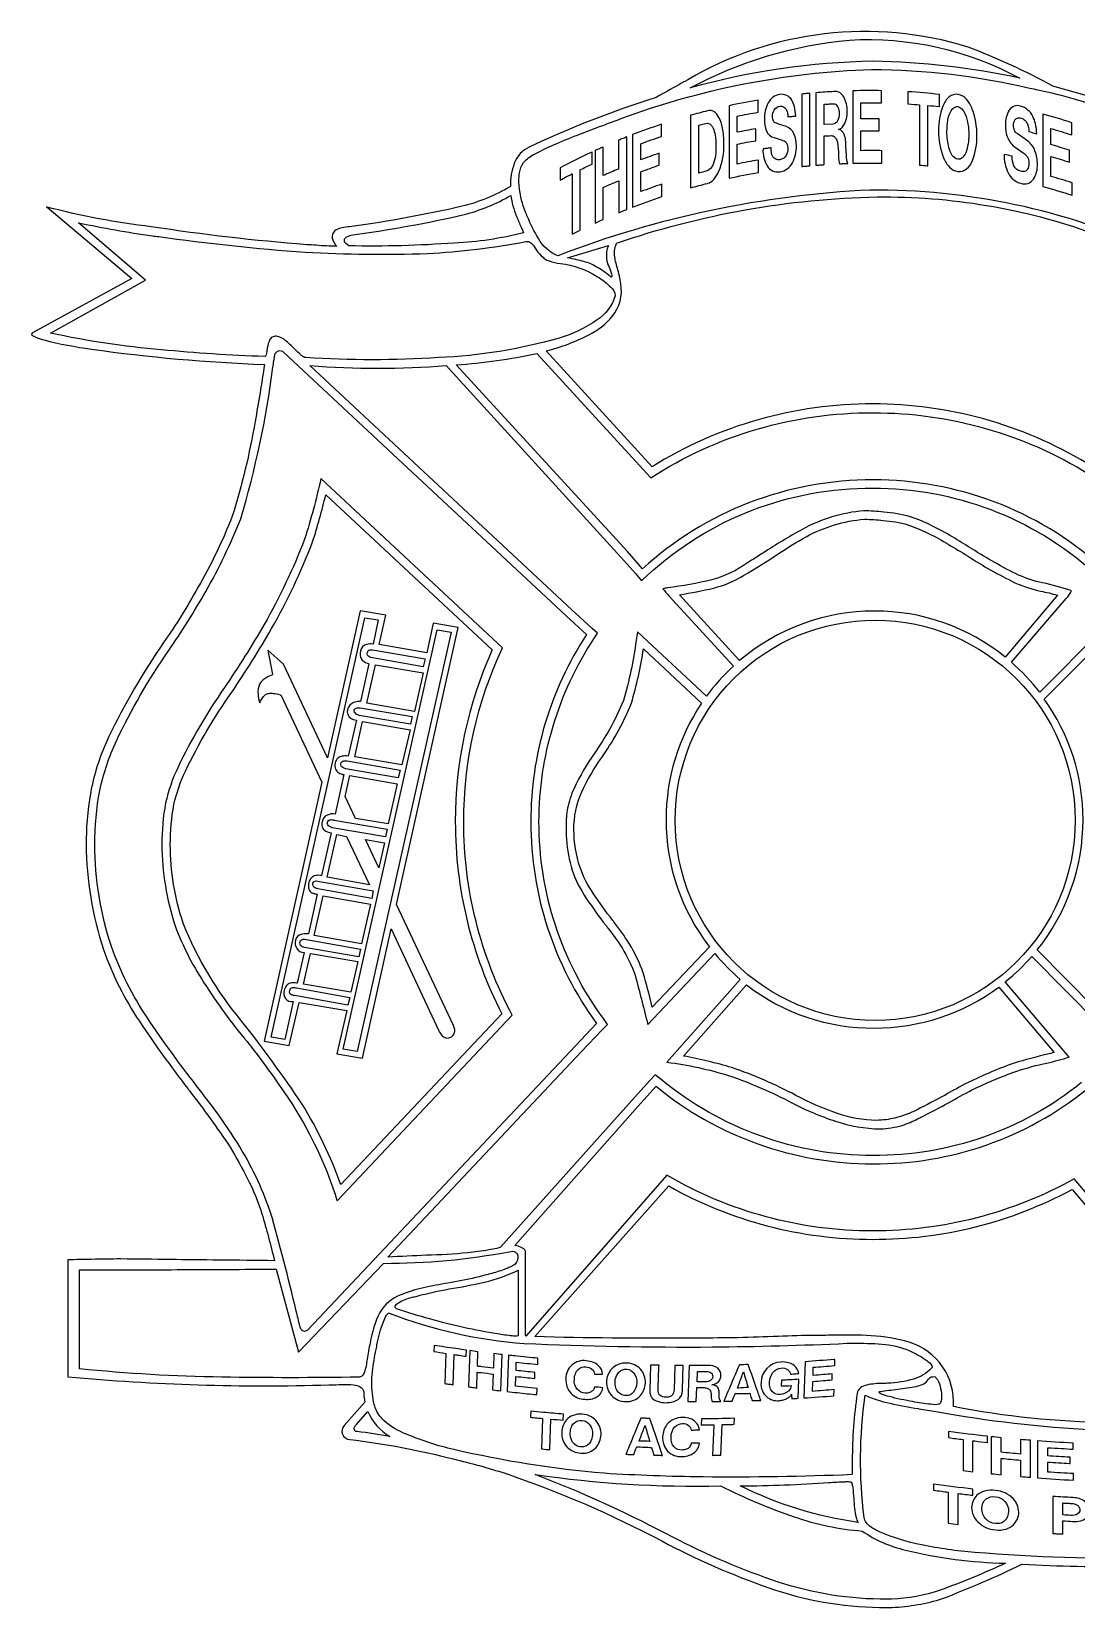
# Model space of a CAD drawing. Extents: x -4 to 118, y -79 to 10.
# Drawn here: x 38.43 to 43.04, y 1.53 to 8.48 of the extents above; entities that cross this region are included whole.
import ezdxf

# ---------------------------------------------------------------- set-up
doc = ezdxf.new("R2010")
doc.units = 0
doc.header["$MEASUREMENT"] = 0

msp = doc.modelspace()

# ---------------------------------------------------------------- linework, layer by layer
for points in [[(43.6685, 7.9764, 0.044157), (42.9365, 8.2426, 0.034655), (42.5625, 8.4148, 0.210813), (41.3258, 8.2705, -0.000389), (41.2859, 8.2482, 0.002217), (41.1861, 8.1923, 0.03402), (40.6264, 7.974, 0.195984), (40.5607, 7.9025, 0.095498), (40.5435, 7.8, -0.072846), (40.3305, 7.7124, -0.020179), (39.8441, 7.6231, 0.018127), (39.8086, 7.6192, 0.065399), (39.7819, 7.6118, 0.505721), (39.7636, 7.5568, 0.068242), (39.7688, 7.5465, 0.036934), (39.7772, 7.5361, -0.018159), (39.6868, 7.5404, 0.004329), (39.6447, 7.5432, -0.019458), (38.9591, 7.6224, -0.03633), (38.4989, 7.7093), (38.8736, 7.3941), (38.4351, 7.155, 0.817003), (38.4375, 7.1409, 0.063394), (38.4846, 7.1232, 0.028061), (38.6954, 7.0824, 0.025535), (39.4581, 7.0147, -0.010252), (39.4167, 6.7634, -0.034282), (39.3162, 6.3455, -0.037201), (39.1647, 6.0313, -0.026924), (39.0133, 5.7881, 0.039148), (38.7701, 5.3703, 0.059784), (38.6943, 5.1431, 0.04916), (38.6718, 4.8981, 0.07824), (38.7476, 4.4342, 0.06374), (38.9064, 4.1182, 0.018625), (39.1197, 3.8215, -0.00003), (39.1281, 3.8105, -0.015666), (39.3074, 3.5625), (39.3076, 3.5621, -0.013053), (39.3833, 3.4232, -0.04565), (39.447, 3.269, -0.011848), (39.5026, 3.0619, 0.000232), (39.2579, 3.0646, -0.000889), (38.8251, 3.0696, 0.003483), (38.6951, 3.0677, -0.003218), (38.5913, 3.0661), (38.5913, 2.5501, 0.030589), (39.7423, 2.514, 0.003595), (39.775, 2.515, -0.053174), (39.8604, 2.5128, -0.133993), (39.8864, 2.5012, -0.206432), (39.8967, 2.4773, 0.033425), (39.9015, 2.4382), (39.8098, 2.3353, 0.63425), (39.8346, 2.2731, -0.03398), (40.292, 2.1873, -0.018901), (40.5204, 2.124, -0.040135), (41.211, 1.8258, 0.038824), (41.6842, 1.6189, 0.080662), (42.1726, 1.5323), (42.2276, 1.5323, 0.062703), (42.4501, 1.5713, 0.019472), (42.8004, 1.7228, 0.021288), (43.2874, 1.7157, 0.023386)], [(43.3821, 7.518, 0.109522), (42.1294, 7.784, 0.080046), (40.7524, 7.4941, -0.165423), (40.6671, 7.5701, -0.043871), (40.6189, 7.6665, 0.012901), (40.6086, 7.69, -0.057157), (40.5832, 7.7905, -0.077092), (40.5837, 7.8597, -0.117119), (40.6015, 7.9053, -0.101713), (40.6528, 7.944, -0.024605), (40.7455, 7.9885, -0.012401), (40.9598, 8.0724, 0.004057), (41.027, 8.0977, -0.081488), (42.1365, 8.316, -0.056637), (42.8347, 8.2338, 0.004444), (42.8701, 8.2263, -0.023107), (43.0353, 8.1852, -0.036912), (43.6644, 7.942, -0.148812)], [(43.0626, 3.8472, -0.172995), (42.1424, 3.5258, -0.174483), (41.2092, 3.8608), (41.1814, 3.8815), (41.1583, 3.856), (41.0784, 3.7667), (40.5003, 3.1217, -0.090007), (40.4833, 3.116, -0.015049), (40.4478, 3.1093, -0.012643), (40.3553, 3.0968, -0.018407), (40.173, 3.0856, 0.003476), (40.0032, 3.0779), (40.8577, 3.9851), (40.9494, 4.0809), (40.9725, 4.104), (40.9542, 4.1294, -0.160297), (40.6695, 4.9987, -0.145846), (40.911, 5.8041), (40.927, 5.8295), (40.9039, 5.8496), (40.8145, 5.9325), (39.6583, 7.0106, 0.04192), (40.2595, 7.0106), (41.0299, 6.1644), (41.0968, 6.0911), (41.1216, 6.0609), (41.1495, 6.0863, -0.18919), (42.1424, 6.4692, -0.185116), (43.1152, 6.0999)], [(43.1486, 5.8404), (42.8786, 5.5689, 0.048583), (42.7538, 5.7012), (42.996, 5.9828, 0.105423), (43.0189, 6.0165, 0.033785), (42.8908, 6.0517, -0.054728), (42.7854, 6.0862, -0.031865), (42.5795, 6.2021, -0.00002), (42.5749, 6.2049, 0.006574), (42.4936, 6.2542, 0.049774), (42.309, 6.3433, 0.048901), (42.191, 6.3637, 0.022629), (42.1025, 6.3694, 0.104275), (41.8306, 6.2875, 0.016277), (41.6606, 6.1846, -0.001287), (41.6075, 6.1511, 0.006684), (41.5902, 6.1399, -0.087273), (41.4321, 6.0649, -0.022721), (41.2374, 6.0292, 0.047805), (41.2162, 6.0254, 0.009753), (41.2427, 5.9938), (41.5273, 5.6841, 0.04817), (41.4084, 5.5511), (41.1044, 5.8354, 0.022135), (41.098, 5.7974, -0.040298), (41.0417, 5.5326, -0.034044), (40.9805, 5.4052, -0.017973), (40.9158, 5.3021), (40.9157, 5.302, -0.000001), (40.9153, 5.3014, 0.041839), (40.8242, 5.1446, 0.055843), (40.7952, 5.0575, 0.106515), (40.8156, 4.7845, 0.06442), (40.8784, 4.66, 0.019049), (40.9645, 4.5412, 0.000371), (40.9737, 4.529, -0.026132), (41.0358, 4.4412, -0.056242), (41.0933, 4.3214, -0.009407), (41.1478, 4.1095, 0.000873), (41.1492, 4.1041), (41.4447, 4.4173, 0.041702), (41.5576, 4.3024), (41.2338, 3.9373, -0.043374), (41.5095, 3.8778, -0.039293), (41.7856, 3.7581, 0.04206), (41.9784, 3.677, 0.075811), (42.1752, 3.643, 0.050663), (42.272, 3.6587, 0.043698), (42.3403, 3.6876, -0.000907), (42.354, 3.6943, 0.016275), (42.355, 3.6947, -0.014663), (42.3559, 3.695, 0.0069), (42.477, 3.7583, -0.017587), (42.5799, 3.8149, -0.029654), (42.7779, 3.8977, -0.030098), (42.9107, 3.9338, 0.020216), (43.009, 3.9599), (42.727, 4.2918, 0.042984), (42.8441, 4.4039), (43.1394, 4.1053, 0.006507)], [(44.1821, 1.8122, -0.054228), (42.5921, 1.7755, -0.033717), (42.3571, 1.8088, -0.052693), (42.1749, 1.8648, 0.000002), (42.1747, 1.8649, -0.053893), (42.1307, 1.8892, -0.192115), (42.1039, 1.9293, -0.064441), (42.1081, 2.4684, 0.055914), (42.2182, 2.4329, 0.013632), (42.3435, 2.4092, -0.00001), (42.3466, 2.4086, -0.000425), (42.4201, 2.3969, 0.033208), (43.1152, 2.3169, 0.006807)], [(41.3858, 2.3376, 0.00855), (41.4407, 2.3382), (41.4358, 2.2033, -0.013402), (41.4537, 2.2037, 0.012772), (41.4721, 2.204), (41.4771, 2.3388, -0.00455), (41.5043, 2.3395, 0.004227), (41.5314, 2.3401), (41.5321, 2.3666, -0.006641), (41.3872, 2.364), (41.3858, 2.3376)]]:
    msp.add_lwpolyline(points, format="xyb")
for points in [[(42.0394, 8.4457, -0.139858), (42.791, 8.2775, 0.049537), (42.143, 8.3527, 0.06196), (41.337, 8.2349, -0.100981)], [(41.7312, 7.9181, -0.315995), (41.7018, 7.9306, -0.144495), (41.6933, 7.9705, -0.006561), (41.6756, 7.9679, 0.006579), (41.6579, 7.9654, 0.142365), (41.6762, 7.8907, 0.306099), (41.7322, 7.865, 0.241724), (41.7878, 7.9038, 0.128131), (41.8051, 7.9782, 0.109071), (41.7946, 8.0321, 0.202114), (41.7617, 8.0639, -0.001897), (41.7207, 8.0773, -0.028834), (41.7133, 8.08, -0.058277), (41.7088, 8.0825, -0.118313), (41.7044, 8.0882, -0.071298), (41.701, 8.0975, -0.054152), (41.6999, 8.1086, -0.135241), (41.7073, 8.1369, -0.228333), (41.7332, 8.1541, -0.296767), (41.7596, 8.1406, -0.073113), (41.7653, 8.1259, -0.052231), (41.7676, 8.1074, -0.007168), (41.7852, 8.109, 0.006382), (41.8023, 8.1106, 0.051676), (41.7965, 8.1534, 0.082982), (41.7846, 8.1809, 0.304583), (41.7312, 8.2059, 0.245051), (41.6805, 8.1682, 0.122947), (41.6641, 8.0965, 0.110791), (41.6739, 8.0439, 0.22185), (41.7068, 8.0153), (41.7423, 8.0038, 0.017301), (41.7458, 8.0025, -0.074526), (41.755, 7.9984, -0.137872), (41.7634, 7.9878, -0.099958), (41.768, 7.9673, -0.135818), (41.7602, 7.9362, -0.235835)], [(41.8652, 8.211, -0.005781), (41.8472, 8.2094, 0.006432), (41.8287, 8.2078), (41.8287, 7.888, -0.006566), (41.8469, 7.8896, 0.006605), (41.8652, 7.8912)], [(41.9273, 8.0229, -0.007649), (41.943, 8.0236, 0.007613), (41.9586, 8.0242, -0.219942), (41.9747, 8.018, -0.112734), (41.9853, 7.9993, -0.031507), (41.9881, 7.9838, 0.002861), (41.9888, 7.9788, -0.029459), (41.9905, 7.9471, 0.016271), (41.9914, 7.923, 0.052516), (41.9954, 7.9001, -0.006649), (42.0137, 7.9008, 0.006516), (42.0318, 7.9014, -0.060142), (42.0263, 7.9347, 0.001453), (42.0252, 7.9524, -0.006486), (42.0231, 7.991, 0.043046), (42.0202, 8.017, 0.073147), (42.0145, 8.0325, 0.107925), (42.0044, 8.0457, 0.138799), (41.9915, 8.0517, 0.136252), (42.007, 8.0603, 0.091051), (42.0189, 8.0775, 0.109202), (42.0294, 8.131, 0.13383), (42.014, 8.1957, 0.316406), (41.9711, 8.2186, 0.006268), (41.8916, 8.2135), (41.8916, 8.2135, 0.000819), (41.8912, 7.8937, 0.006375), (41.9088, 7.895, -0.006622), (41.9273, 7.8963)], [(42.1828, 7.9027), (42.1828, 7.9577, 0.010405), (42.0901, 7.9577), (42.0901, 8.0453, -0.011796), (42.171, 8.0453), (42.171, 8.0978, 0.01195), (42.0901, 8.0978), (42.0901, 8.1688, -0.01045), (42.1814, 8.1688), (42.1814, 8.2225, 0.011227), (42.054, 8.2219), (42.054, 7.9021, -0.011129)], [(42.3488, 7.8944, -0.01279), (42.3826, 7.8914, 0.00004), (42.3845, 7.8912), (42.3845, 8.1573, -0.008656), (42.435, 8.1524, 0.000013), (42.437, 8.1521), (42.437, 8.2059, 0.010002), (42.2964, 8.218), (42.2964, 8.1643, -0.000002), (42.3002, 8.164, 0.000354), (42.3488, 8.1605)], [(42.5175, 7.8662, 0.215467), (42.5562, 7.8771, 0.119563), (42.5824, 7.9145, 0.096198), (42.6019, 8.0242, 0.089359), (42.5815, 8.1405, 0.089223), (42.5556, 8.1847, 0.176387), (42.5189, 8.2059, 0.210417), (42.4794, 8.1951, 0.122915), (42.4516, 8.1547, 0.093067), (42.4328, 8.0453, 0.099905), (42.4549, 7.9253, 0.095285), (42.4814, 7.8848, 0.165104)], [(41.4857, 7.9884, 0.048805), (41.4796, 8.0575, 0.076272), (41.4636, 8.1046, 0.13697), (41.4406, 8.13, 0.201336), (41.4138, 8.1336), (41.4134, 8.1335, 0.006759), (41.3381, 8.1138), (41.3381, 7.794, -0.006748), (41.4127, 7.8135, 0.000002), (41.4138, 7.8138, 0.139351), (41.4404, 7.8309, 0.083069), (41.4634, 7.8668, 0.103874)], [(41.6374, 7.9168), (41.637, 7.9167, 0.005495), (41.544, 7.8989), (41.544, 7.9865, -0.011964), (41.6256, 8.0018), (41.6256, 8.0543, 0.011964), (41.544, 8.0389), (41.544, 8.1099, -0.010597), (41.636, 8.1272), (41.636, 8.1809, 0.014799), (41.5079, 8.156), (41.5079, 7.8362, -0.01106), (41.6374, 7.8618)], [(41.9273, 8.1624, 0.005934), (41.9469, 8.1636, -0.006119), (41.9669, 8.1649, -0.036364), (41.973, 8.1646, -0.06794), (41.9772, 8.1634, -0.131612), (41.9829, 8.1585, -0.110166), (41.991, 8.1423, -0.068769), (41.994, 8.1208, -0.127347), (41.9867, 8.0895, -0.268783), (41.9658, 8.0754), (41.9273, 8.0735)], [(42.5175, 8.1521, -0.162632), (42.5347, 8.1426, -0.091985), (42.5501, 8.1189, -0.101493), (42.5654, 8.0281, -0.094671), (42.5522, 7.9481, -0.12166), (42.5369, 7.9256, -0.202911), (42.5182, 7.92, -0.213931), (42.4929, 7.9372, -0.085487), (42.478, 7.9716, -0.062422), (42.4696, 8.0415, -0.045181), (42.4738, 8.093, -0.069483), (42.4847, 8.128, -0.12182), (42.5001, 8.1474, -0.195042)], [(42.7949, 7.8669, -0.226129), (42.7653, 7.8906, -0.124544), (42.7567, 7.9334, 0.000001), (42.7565, 7.9335, -0.014492), (42.7217, 7.9417, 0.11891), (42.7398, 7.86, 0.224568), (42.7956, 7.8138, 0.326475), (42.8512, 7.8316, 0.153995), (42.8685, 7.8989, 0.094182), (42.858, 7.957, 0.141828), (42.8251, 8.0012, -0.003036), (42.7842, 8.03, -0.051984), (42.7722, 8.0398, -0.092356), (42.7678, 8.0472, -0.116373), (42.7633, 8.069, -0.162382), (42.7707, 8.0947, -0.15502), (42.7811, 8.1018, -0.139631), (42.7967, 8.1016, -0.138178), (42.8125, 8.093, -0.085419), (42.823, 8.0786, -0.102815), (42.8314, 8.0421, 0.002797), (42.8547, 8.0356, -0.000605), (42.8658, 8.0325, 0.049223), (42.8601, 8.0776, 0.062524), (42.8484, 8.1093, 0.086449), (42.8271, 8.137, 0.128598), (42.7946, 8.1547, 0.336269), (42.7439, 8.1362, 0.146393), (42.7276, 8.0703, 0.097458), (42.7375, 8.014, 0.151118), (42.7703, 7.9731), (42.8057, 7.9481, 0.007998), (42.8085, 7.9462, -0.053659), (42.8182, 7.9385, -0.100838), (42.8272, 7.9245, -0.078948), (42.8314, 7.9021, -0.16614), (42.8236, 7.8742, -0.157276), (42.8123, 7.8667, -0.127213)], [(41.2121, 7.81, 0.010064), (41.1187, 7.7773), (41.1187, 7.865, -0.011493), (41.2003, 7.8937), (41.2003, 7.9462, 0.011505), (41.1187, 7.9174), (41.1187, 7.9884, -0.010144), (41.2107, 8.021), (41.2107, 8.0747, 0.007295), (41.0826, 8.0287), (41.0826, 7.7089, -0.013802), (41.2121, 7.755)], [(41.3742, 7.8586), (41.3742, 8.0703, -0.020919), (41.3985, 8.0767, -0.076199), (41.4125, 8.0785, -0.119221), (41.4229, 8.0757, -0.102293), (41.4309, 8.0686, -0.051069), (41.4374, 8.0575, -0.07155), (41.4466, 8.0272, -0.042663), (41.4503, 7.9763, -0.099682), (41.438, 7.8977, -0.236902), (41.4076, 7.8675, 0.015425), (41.3778, 7.8596, -0.000223)], [(43.0216, 7.8164, 0.003975), (42.9282, 7.8445), (42.9282, 7.9321, -0.009843), (43.0102, 7.9072), (43.0102, 7.9596, 0.009749), (42.9282, 7.9846), (42.9282, 8.0556), (42.9285, 8.0555, -0.008755), (43.0202, 8.0274), (43.0202, 8.0811, 0.01323), (42.8925, 8.1195), (42.8925, 7.7997, -0.009676), (43.0216, 7.7614)], [(40.9524, 7.7959, -0.005972), (41.0212, 7.8253), (41.0212, 7.684, -0.009264), (41.0404, 7.692, 0.006286), (41.0566, 7.6987), (41.0566, 8.0185, -0.003965), (41.0406, 8.0119, 0.006455), (41.0208, 8.0038), (41.0208, 7.8771), (41.0205, 7.877, 0.007286), (40.9524, 7.8477), (40.9524, 7.9737, 0.000145), (40.9306, 7.9642, -0.000056), (40.917, 7.9583, 0.000821), (40.9167, 7.6386), (40.9167, 7.6386, -0.013955), (40.9524, 7.6546)], [(40.8153, 7.5893, -0.013675), (40.851, 7.6072), (40.851, 7.8733, -0.016913), (40.9035, 7.8982), (40.9035, 7.9519, 0.017104), (40.7625, 7.8816), (40.7625, 7.8279, -0.00917), (40.815, 7.8552), (40.8153, 7.8554)], [(39.8481, 7.5863, 0.021598), (40.3391, 7.6757, 0.067502), (40.5455, 7.7606, 0.043268), (40.5547, 7.7147, 0.033317), (40.5706, 7.668, 0.007687), (40.5907, 7.6201, -0.004279), (40.5984, 7.6023, -0.01473), (40.6003, 7.5972, -0.215521), (40.6006, 7.5955, -0.051826), (40.2969, 7.5504, -0.023537), (39.8298, 7.5381), (39.816, 7.5496, -0.217224), (39.8107, 7.5647, -0.194826), (39.8183, 7.5757, -0.117953)], [(43.0862, 6.5792, 0.136554), (42.143, 6.8408, 0.14122), (41.1684, 6.5633), (40.7009, 7.0751, 0.060672), (40.8917, 7.1465, 0.099428), (40.9922, 7.2262, 0.217702), (41.0305, 7.371, 0.038759), (41.0152, 7.4403, -0.044931), (41.0028, 7.4972, -0.147201), (41.0122, 7.5497, -0.078167), (42.1612, 7.7536, -0.089965), (43.1137, 7.5933, 0.000202), (43.126, 7.589, -0.139599), (43.1389, 7.5157, -0.032924), (43.1267, 7.4296, 0.011914), (43.1182, 7.3799, 0.150713), (43.1314, 7.3194, 0.096229), (43.1937, 7.2441, 0.065086), (43.3191, 7.1646, 0.045899), (43.5218, 7.0911)], [(38.4989, 7.7093), (38.4973, 7.7107, 0.071122)], [(39.0027, 7.0795, -0.032555), (38.5138, 7.1532), (38.934, 7.387), (38.6381, 7.6397, 0.017377), (38.9636, 7.5823, -0.000443), (38.9915, 7.5786, 0.016459), (39.6385, 7.5101, 0.020455), (40.1772, 7.5041, 0.031848), (40.611, 7.5568, -0.256949), (40.6339, 7.5513, -0.064507), (40.6523, 7.5285, 0.054628), (40.6796, 7.4947, 0.032084), (40.6954, 7.4811, 0.083554), (40.7139, 7.4716, 0.046176), (40.7642, 7.4604, -0.115665), (40.928, 7.4013, -0.0607), (40.9859, 7.356, -0.210749), (41.0057, 7.3183, -0.178698), (40.926, 7.2111, -0.078298), (40.758, 7.1312, -0.058596), (40.2275, 7.045, -0.031797), (39.6405, 7.045, -0.107227), (39.6308, 7.0485, -0.041515), (39.6193, 7.0568, -0.020183), (39.5921, 7.0824, 0.033899), (39.5483, 7.122, 0.059724), (39.5261, 7.1352, 0.125296), (39.505, 7.139, 0.166774), (39.4885, 7.1319, 0.108499), (39.4783, 7.1167, 0.061824), (39.4694, 7.0772, -0.032279), (39.4659, 7.0577, -0.086984), (39.4632, 7.0518, -0.246944), (39.4594, 7.0497, -0.014181)], [(40.9722, 7.459, -0.023111), (40.9854, 7.4283, -0.047323), (40.9909, 7.409, -0.090893), (40.9909, 7.4024, -0.3135), (40.9883, 7.3994), (40.9883, 7.3994, 0.018305), (40.9595, 7.4218, 0.051369), (40.8987, 7.4582, 0.043969), (40.8357, 7.4769, 0.01015), (40.795, 7.4853), (40.9768, 7.5393, 0.086296), (40.9693, 7.5189, 0.117277)], [(39.4837, 3.2791, 0.056227), (39.3387, 3.5815, 0.026098), (39.1819, 3.8031, -0.000365), (39.1588, 3.8336, -0.019054), (38.9417, 4.1333, -0.064411), (38.7831, 4.4472, -0.078673), (38.7097, 4.8975, -0.046818), (38.7316, 5.136, -0.055824), (38.805, 5.3555, -0.041816), (39.0348, 5.7511, 0.000001), (39.0358, 5.7526), (39.0359, 5.7528, 0.01794), (39.1991, 6.0129, 0.034052), (39.3535, 6.3343, 0.04028), (39.4955, 7.0023, 0.000712), (39.4974, 7.0158, -0.010637), (39.5038, 7.0574, -0.591653), (39.5429, 7.0692), (40.7897, 5.9064), (40.879, 5.8236, 0.146208), (40.6335, 4.9981, 0.159945), (40.924, 4.1075), (40.8311, 4.0093), (39.6506, 2.7584, -0.116501), (39.64, 2.7511, -0.176097), (39.6296, 2.751, -0.158327), (39.6207, 2.7584, -0.094113), (39.6145, 2.7737, -0.000291), (39.5986, 2.839, 0.012426)], [(43.2182, 6.2167), (43.1425, 6.1295, 0.183067), (42.1445, 6.5057, 0.188055), (41.126, 6.1135), (41.0594, 6.1892), (40.3047, 7.0127, 0.034145), (40.6603, 7.0632), (41.1627, 6.5149, -0.145725), (42.1445, 6.8017, -0.140173), (43.0966, 6.531), (43.5623, 7.0816, 0.03406), (43.9018, 7.0242)], [(39.7784, 3.3253), (40.5518, 4.1442, -0.124142), (40.3376, 4.9981, -0.110161), (40.508, 5.7644), (39.7074, 6.5112, -0.021039), (39.6352, 6.2437, -0.037729), (39.4571, 5.868, -0.014398), (39.2825, 5.5899, 0.041526), (39.0754, 5.236, 0.05375), (39.0221, 5.081, 0.047116), (39.0056, 4.8975, 0.077534), (39.0641, 4.5389, 0.059097), (39.2019, 4.2719, 0.033708), (39.3943, 4.0129, 0.004174), (39.4009, 4.0041, -0.01943), (39.5926, 3.7336, -0.057301), (39.7671, 3.3631, -0.011452), (39.7765, 3.3318, 0.000517)], [(39.3589, 4.1172, -0.078216), (39.0997, 4.5502, -0.078616), (39.0428, 4.8975, -0.046979), (39.0588, 5.0739, -0.058308), (39.1097, 5.2212, -0.04264), (39.3139, 5.5691, 0.01706), (39.4896, 5.8496, 0.038295), (39.6707, 6.2325, 0.018575), (39.7287, 6.4402), (40.463, 5.7555, 0.106539), (40.3003, 4.9981, 0.119951), (40.5062, 4.1501), (39.7955, 3.3974, 0.050843), (39.6245, 3.7525, 0.01899)], [(41.2894, 5.9992, 0.017143), (41.4403, 6.0287, 0.079087), (41.5723, 6.0846, 0.014896), (41.7254, 6.1796, -0.020554), (41.8482, 6.2551, -0.102889), (42.1054, 6.3323, -0.024888), (42.1875, 6.3271, -0.048556), (42.297, 6.3081, -0.048549), (42.4751, 6.222, -0.00475), (42.5605, 6.1702, 0.030878), (42.7697, 6.0524, 0.05325), (42.883, 6.0151, -0.018445), (42.9567, 5.9975), (42.7263, 5.7242, 0.171974), (42.1502, 5.9274, 0.17865), (41.5548, 5.7085)], [(39.8903, 3.9556), (40.0171, 4.525), (40.2277, 4.0761, 0.090894), (40.2429, 4.0539, 0.364551), (40.2818, 4.0484, 0.173354), (40.2974, 4.0678, 0.107021), (40.298, 4.0814, 0.065134), (40.2925, 4.0993), (40.0414, 4.6335), (40.3135, 5.854), (40.202, 5.8739), (40.174, 5.7434), (39.9642, 5.7795), (39.9939, 5.9087), (39.8808, 5.9285), (39.7363, 5.28), (39.5419, 5.6929), (39.4729, 5.7554), (39.4944, 5.6469, -0.002255), (39.4935, 5.6466, 0.033416), (39.4662, 5.6327, 0.042967), (39.4486, 5.6201, 0.095928), (39.4362, 5.6051, 0.118379), (39.4299, 5.562, 0.079972), (39.4374, 5.5223, -0.04191), (39.448, 5.5414, -0.069968), (39.4622, 5.5587, -0.131634), (39.4775, 5.5641, -0.052478), (39.4968, 5.564, -0.035701), (39.5276, 5.5584, 0.007879), (39.5299, 5.5579), (39.7116, 5.1723), (39.4572, 4.0297), (39.5679, 4.0111), (39.6108, 4.2012), (39.821, 4.1652), (39.7776, 3.9742)], [(39.5488, 4.0376), (39.4873, 4.048), (39.9006, 5.8979), (39.9604, 5.888), (39.9373, 5.7815, -0.216663), (39.9372, 5.7815, -0.01918), (39.937, 5.7815, -0.005287), (39.9362, 5.7816, 0.097927), (39.9093, 5.7803, 0.300197), (39.8818, 5.7503, 0.137743), (39.8824, 5.7237, 0.133498), (39.8936, 5.7072, 0.114404), (39.9173, 5.6953, -0.005503), (39.918, 5.6951, -0.019384), (39.9182, 5.695, -0.186292), (39.9182, 5.695), (39.8816, 5.5289), (39.88, 5.5289, -0.027599), (39.8795, 5.5289, -0.003127), (39.8786, 5.5288, 0.081814), (39.8516, 5.5233, 0.25594), (39.8251, 5.4937, 0.351809), (39.8406, 5.4539, 0.110927), (39.8638, 5.4457), (39.8274, 5.2875), (39.8274, 5.2875, 0.082613), (39.8017, 5.2867, 0.118569), (39.7824, 5.2781, 0.17722), (39.77, 5.2571, 0.162435), (39.772, 5.2293, 0.147056), (39.7858, 5.2139, 0.106707), (39.8089, 5.2059), (39.7705, 5.032, 0.13354), (39.735, 5.0275, 0.238484), (39.7123, 4.9979, 0.147119), (39.7124, 4.9753, 0.146985), (39.7227, 4.9611, 0.112884), (39.7524, 4.9491), (39.7098, 4.7611, -0.0065), (39.7056, 4.7613, 0.103292), (39.6774, 4.7587, 0.126747), (39.6638, 4.7494, 0.122882), (39.6546, 4.7303, 0.095369), (39.6528, 4.7056, 0.151607), (39.6594, 4.691, 0.112228), (39.671, 4.6834, 0.035782), (39.6839, 4.6796, -0.012842), (39.6904, 4.6779), (39.652, 4.5039, -0.260144), (39.6517, 4.5038, -0.036572), (39.6509, 4.5037, -0.010989), (39.6478, 4.5037, 0.081751), (39.6196, 4.5006, 0.281324), (39.5954, 4.4753, 0.497964), (39.633, 4.4211), (39.6029, 4.2861, -0.214787), (39.6027, 4.286, -0.033605), (39.6021, 4.2861, -0.010409), (39.6, 4.2864, 0.111176), (39.572, 4.2858, 0.134972), (39.5561, 4.2762, 0.13634), (39.5453, 4.2541, 0.568812), (39.5848, 4.2045)], [(42.1529, 4.1216, -0.413829), (41.2703, 5.0042, -0.415833), (42.1529, 5.8868, -0.413827), (43.0355, 5.0042, -0.413831)], [(43.3595, 5.3006, -0.063369), (43.445, 5.1469, -0.093148), (43.4761, 4.9853, -0.132216), (43.4137, 4.7535, -0.0118), (43.2886, 4.5501, -0.000873), (43.2841, 4.5428, 0.003444), (43.1897, 4.392, 0.050353), (43.1507, 4.3066, 0.034332), (43.1335, 4.2485, 0.009463), (43.1219, 4.1943, -0.008014), (43.1188, 4.1792), (42.868, 4.4326, 0.17127), (43.07, 5.0076, 0.157391), (42.899, 5.5384), (43.1477, 5.7871, -0.001269), (43.1497, 5.7762, 0.006068), (43.1803, 5.6177), (43.1803, 5.6166, 0.079439), (43.2286, 5.477, 0.024436), (43.3517, 5.3104, -0.002014)], [(40.167, 5.716), (40.1587, 5.6812), (39.9279, 5.7218, -0.081518), (39.9189, 5.7263, -0.122888), (39.913, 5.7332, -0.180606), (39.9123, 5.7438, -0.134111), (39.9164, 5.752, -0.133123), (39.9225, 5.7556, -0.1069), (39.934, 5.7559, 0.00431), (39.935, 5.7557)], [(41.1691, 4.1799, 0.011971), (41.129, 4.3319, 0.054811), (41.0678, 4.4605, 0.026489), (41.0001, 4.5558, -0.000117), (40.995, 4.5625), (40.9939, 4.5637, -0.017819), (40.9097, 4.6804, -0.062639), (40.8508, 4.796, -0.079437), (40.8235, 4.9627, -0.10559), (40.8583, 5.1295, -0.042115), (40.9467, 5.2818, 0.022535), (41.0129, 5.3867, 0.034704), (41.0771, 5.5211, 0.037347), (41.1302, 5.7606), (41.3866, 5.5206, 0.149966), (41.2303, 5.0076, 0.166893), (41.4215, 4.4469)], [(39.8763, 5.4663, -0.068797), (39.8634, 5.4728, -0.103152), (39.8558, 5.4803, -0.229275), (39.8546, 5.4902, -0.170346), (39.8596, 5.4968, -0.097887), (39.8673, 5.4997, -0.067507), (39.8802, 5.5002, 0.00331), (39.8808, 5.5001, 0.031349), (39.8811, 5.5001), (40.1099, 5.462), (40.1029, 5.4277)], [(39.8159, 5.2319, -0.094846), (39.8035, 5.2369, -0.114497), (39.7964, 5.2438, -0.19236), (39.7947, 5.2541, -0.181993), (39.7996, 5.2625, -0.118307), (39.8078, 5.2661, -0.077581), (39.8225, 5.2663, 0.004012), (39.8233, 5.2663, 0.038251), (39.8237, 5.2662), (40.0566, 5.2261), (40.0483, 5.1921)], [(39.7577, 4.9712, -0.071191), (39.745, 4.9767, -0.117613), (39.7373, 4.9841, -0.213629), (39.736, 4.9952, -0.330319), (39.7495, 5.0071, -0.090152), (39.7639, 5.0058, 0.005088), (39.7648, 5.0056, 0.042677), (39.7654, 5.0055), (39.9994, 4.9655), (39.9928, 4.9315)], [(39.6941, 4.7025, -0.094613), (39.6812, 4.7065, -0.370643), (39.6723, 4.7264, -0.214297), (39.678, 4.7342, -0.116857), (39.6871, 4.7366, -0.071234), (39.701, 4.7351, 0.007768), (39.7012, 4.7351, 0.098607), (39.7012, 4.7351, 0.130979), (39.7012, 4.7351, 0.010856), (39.7012, 4.7351), (39.9385, 4.6932), (39.9315, 4.6601)], [(39.6353, 4.4435, -0.118296), (39.6223, 4.4486, -0.356794), (39.6157, 4.4697, -0.183326), (39.6214, 4.4773, -0.119503), (39.6297, 4.4798, -0.080007), (39.6429, 4.4785, 0.00315), (39.6433, 4.4784, 0.037452), (39.6435, 4.4784), (39.8814, 4.4363), (39.874, 4.4027)], [(39.5907, 4.2319, 0.004978), (39.5903, 4.2319, -0.11807), (39.5769, 4.2344, -0.170302), (39.5705, 4.2408, -0.158709), (39.5695, 4.2537, -0.161907), (39.5742, 4.263, -0.146307), (39.5818, 4.2666, -0.097273), (39.5965, 4.2655, 0.006179), (39.598, 4.2652, 0.042595), (39.5989, 4.2651), (39.8351, 4.223), (39.826, 4.1891)], [(42.9431, 3.98, -0.00543), (42.9132, 3.9725, 0.016924), (42.7657, 3.9329, 0.028308), (42.5635, 3.8484, 0.015058), (42.4596, 3.7912), (42.4584, 3.7907, -0.004521), (42.3383, 3.7276, -0.050962), (42.2396, 3.6908, -0.046409), (42.1596, 3.6805, -0.081289), (41.9823, 3.7124, -0.037992), (41.803, 3.7912, 0.037728), (41.521, 3.9134, 0.026361), (41.3077, 3.9646), (41.5855, 4.278, 0.167823), (42.1502, 4.0877, 0.161684), (42.6984, 4.269)], [(43.6336, 2.4891, -0.017262), (43.7827, 2.5371), (43.0306, 3.4229, -0.127931), (42.1424, 3.1933, -0.133537), (41.2341, 3.4389), (40.6122, 2.7294, -0.333001), (40.6104, 2.7312, -0.062304), (40.6098, 2.7359, -0.023772), (40.6101, 2.7488, 0.012377), (40.6104, 2.7554), (40.6104, 3.1039, 0.148218), (40.591, 3.1206, 0.066211), (40.5636, 3.1288), (41.1057, 3.7418), (41.1861, 3.8312, 0.173605), (42.1424, 3.4892, 0.17319), (43.0856, 3.8176), (43.1703, 3.7164), (44.0697, 2.6566, 0.043692), (44.0723, 2.4412, -0.000841), (44.074, 2.4157, -0.028203), (43.8796, 2.3819, -0.026764), (43.2714, 2.3465, -0.016983)], [(42.3034, 2.7021, 0.060899), (42.1352, 2.731, 0.019329), (41.9621, 2.733, -0.003552), (41.8903, 2.7323, 0.01001), (41.7254, 2.728, -0.01086), (41.3696, 2.7205, 0.000025), (41.3306, 2.7205, -0.008931), (40.6518, 2.7268), (41.2418, 3.3915, 0.129485), (42.1424, 3.156, 0.124956), (43.0217, 3.3761), (43.7182, 2.556, 0.012512), (43.6224, 2.5246, 0.02356), (43.1845, 2.3477, -0.045392), (42.498, 2.4181, 0.349205)], [(39.8737, 2.5483, -0.008101), (39.2707, 2.5483, -0.022043), (38.6422, 2.585), (38.6422, 3.0217, 0.004234), (39.0732, 3.0224, -0.001041), (39.5097, 3.0241), (39.6091, 2.6584), (39.9837, 3.0501, 0.046396), (40.5394, 3.1016, -0.191288), (40.5657, 3.1, -0.229251), (40.5758, 3.0843, -0.214628), (40.5642, 3.0465, -0.073092), (40.5459, 3.0349, -0.025818), (40.5278, 3.0279, 0.006991), (40.5213, 3.0256, 0.031119), (40.5163, 3.0235, -0.028028), (40.453, 3.0036, -0.007526), (40.3903, 2.9874, -0.020039), (40.2679, 2.963, 0.013461), (40.1604, 2.9424, 0.044098), (40.0595, 2.911, 0.170094), (39.9673, 2.834, 0.080062), (39.9248, 2.6998, 0.026437), (39.911, 2.6267, -0.047526), (39.8992, 2.5701, -0.117864), (39.8892, 2.5539, -0.19837)], [(40.5777, 3.0199), (40.5777, 2.7309, -0.153076), (40.5511, 2.7301, -0.014441), (40.4866, 2.7389, -0.016215), (40.3369, 2.7676, -0.027332), (40.0409, 2.8501, -0.169238), (40.0343, 2.8552, -0.238666), (40.0343, 2.8616, -0.133943), (40.0495, 2.8762, -0.080751), (40.1097, 2.9006, 0.015756), (40.1319, 2.9061, -0.019717), (40.2726, 2.9373, 0.019528), (40.4286, 2.9674, 0.05758)], [(40.2938, 2.2288, -0.043704), (40.0856, 2.2962, -0.089087), (39.9849, 2.3566, -0.093252), (39.9491, 2.4076, -0.058896), (39.9364, 2.4613, -0.065622), (39.935, 2.5724, -0.022702), (39.9507, 2.6698, 0.004447), (39.9559, 2.6974, -0.040159), (39.9828, 2.7916, -0.050375), (39.9971, 2.8212, -0.082121), (40.0035, 2.8286, -0.267431), (40.0092, 2.83, 0.073043), (40.6039, 2.6968, 0.012494), (41.4335, 2.6814, 0.009086), (42.0276, 2.6974, 0.001321), (42.0547, 2.6975, -0.024103), (42.1825, 2.694, -0.083789), (42.3028, 2.6655, -0.035313), (42.3737, 2.6264, -0.070671), (42.3994, 2.6047, -0.126144), (42.4042, 2.5952, -0.253998), (42.4016, 2.5873, -0.124215), (42.3231, 2.5398, -0.058212), (42.2069, 2.5211, -0.007565), (42.1869, 2.5204, 0.053717), (42.1161, 2.5135, 0.104059), (42.0879, 2.5006, 0.196936), (42.0738, 2.4766, 0.040617), (42.052, 2.1819, -0.00002), (42.0518, 2.1739, 0.001201), (42.0519, 2.1608, -0.006779), (42.0518, 2.1317, -0.019275), (42.0512, 2.1219, -0.205992), (42.0501, 2.1181, -0.012611), (41.3933, 2.108, -0.01268), (40.9565, 2.124, -0.036017)], [(40.2053, 2.6615, -0.007136), (40.2588, 2.6531), (40.2538, 2.5201, 0.004004), (40.2747, 2.5172, -0.002116), (40.2909, 2.515), (40.2959, 2.6479, -0.001122), (40.3167, 2.6448, 0.002544), (40.3487, 2.6402), (40.3502, 2.6673, 0.001423), (40.3022, 2.6742, -0.005874), (40.2067, 2.6885)], [(40.4686, 2.5879, 0.014929), (40.4176, 2.5942, -0.002401), (40.398, 2.5963), (40.4001, 2.6595, 0.021867), (40.3644, 2.6653), (40.3587, 2.5053, -0.029524), (40.3838, 2.502, 0.005193), (40.3951, 2.5001), (40.3973, 2.5698, 0.001435), (40.4142, 2.568, -0.01397), (40.4679, 2.5614), (40.4651, 2.4924, 0.029512), (40.5015, 2.4885), (40.5072, 2.6479, -0.003077), (40.4708, 2.6518)], [(40.6621, 2.4982), (40.5657, 2.5079), (40.5671, 2.5511, -0.003623), (40.611, 2.5467, 0.003082), (40.6506, 2.5427), (40.6514, 2.5692, -0.003177), (40.6102, 2.5734, 0.003245), (40.5686, 2.5776), (40.5693, 2.6137, 0.005611), (40.6642, 2.6047), (40.6649, 2.6318, -0.008817), (40.5626, 2.6416, 0.000718), (40.5343, 2.6447), (40.5286, 2.4847, -0.001216), (40.5742, 2.4799, 0.004489), (40.6606, 2.4711)], [(40.9062, 2.4885, -0.136106), (40.893, 2.4799, -0.106926), (40.8733, 2.4776, -0.19218), (40.8392, 2.4939, -0.203724), (40.8255, 2.5389, -0.088186), (40.8306, 2.5649, -0.109921), (40.8424, 2.5823, -0.211713), (40.8769, 2.5937, -0.15522), (40.9026, 2.5841, -0.168328), (40.9154, 2.5614, -0.027548), (40.9504, 2.5614, 0.181713), (40.9326, 2.5982, 0.09089), (40.9107, 2.6126, 0.083729), (40.8776, 2.6202, 0.468126), (40.7884, 2.5414, 0.209214), (40.8111, 2.4764, 0.19021), (40.8719, 2.4505, 0.158215), (40.9241, 2.4607, 0.241357), (40.9511, 2.5014, 0.038004), (40.914, 2.504, -0.106072), (40.9117, 2.4958, -0.111231)], [(41.0518, 2.4408, 0.237787), (41.117, 2.4669, 0.161238), (41.1388, 2.5221, 0.417374), (41.0589, 2.6105, 0.104363), (41.0183, 2.6036, 0.112346), (40.989, 2.5827, 0.174753), (40.9675, 2.5279, 0.435826)], [(41.0054, 2.526, -0.193749), (41.022, 2.5702, -0.206546), (41.0568, 2.5834, -0.207278), (41.0877, 2.5673, -0.174147), (41.101, 2.5227, -0.170546), (41.086, 2.4827, -0.165022), (41.0726, 2.4704, -0.11818), (41.0539, 2.4672, -0.284407), (41.0128, 2.4915, -0.137225)], [(41.2288, 2.4356, 0.066683), (41.2605, 2.439, 0.098206), (41.2833, 2.4495, 0.226972), (41.303, 2.4885, 0.001282), (41.3034, 2.5163, -0.010672), (41.3059, 2.5995, -0.017488), (41.2809, 2.5994, 0.004542), (41.2694, 2.5995), (41.2659, 2.4924, -0.069559), (41.2635, 2.4795, -0.049689), (41.2601, 2.4722, 0.003046), (41.2595, 2.4711, -0.132675), (41.2477, 2.463, -0.104387), (41.2295, 2.4601, -0.187211), (41.203, 2.4687, -0.247761), (41.1952, 2.4918, 0.003337), (41.1963, 2.5283, -0.012875), (41.1995, 2.6014, 0.004197), (41.1866, 2.6013, -0.01722), (41.1617, 2.6014), (41.1581, 2.4892, 0.093113), (41.1613, 2.4691, 0.100653), (41.171, 2.4543, 0.107341), (41.1918, 2.4416, 0.082305)], [(41.3665, 2.5027, 0.015549), (41.3986, 2.5021), (41.3986, 2.5021, -0.103346), (41.4148, 2.4983, -0.137373), (41.425, 2.4892, -0.077766), (41.4268, 2.4855, -0.032278), (41.4275, 2.4817, 0.006519), (41.4279, 2.4795, -0.043118), (41.4293, 2.4712, -0.014576), (41.4297, 2.4629, 0.032559), (41.4305, 2.4511, 0.099982), (41.4343, 2.4401, 0.01347), (41.4518, 2.4408, -0.013704), (41.4714, 2.4414, -0.128106), (41.465, 2.4569, 0.014615), (41.4646, 2.4682, -0.034521), (41.4643, 2.4847, 0.077373), (41.461, 2.4985, 0.126575), (41.455, 2.506, 0.105512), (41.4451, 2.5119, 0.07265), (41.4315, 2.515, 0.160873), (41.4609, 2.5282, 0.207119), (41.4721, 2.555, 0.245048), (41.458, 2.5877, 0.187048), (41.4143, 2.5995, 0.005799), (41.3729, 2.5998, -0.005799), (41.3315, 2.6002), (41.3258, 2.4401), (41.3637, 2.4401)], [(41.3687, 2.5731, -0.003905), (41.3817, 2.5729, 0.015625), (41.4093, 2.5731, -0.066605), (41.4197, 2.5721, -0.073606), (41.4258, 2.5692, -0.156494), (41.4335, 2.561, -0.09236), (41.4365, 2.5498, -0.216901), (41.4279, 2.5345, -0.166997), (41.4065, 2.5279, -0.016204), (41.3795, 2.5278, 0.004148), (41.3672, 2.5279)], [(41.535, 2.4756, 0.01673), (41.5829, 2.4763, -0.001963), (41.5999, 2.4769, -0.013593), (41.6033, 2.4659, 0.049147), (41.6106, 2.4453), (41.6484, 2.4453, 0.000985), (41.6298, 2.498, -0.004001), (41.5928, 2.604, 0.000031), (41.5907, 2.6039, -0.011873), (41.5535, 2.6027, 0.002749), (41.5034, 2.4851, -0.000412), (41.485, 2.4414, -0.013404), (41.503, 2.4418, 0.012191), (41.5221, 2.4421, -0.01821)], [(41.6741, 2.4614, 0.191533), (41.727, 2.444, 0.019981), (41.7445, 2.4473, 0.059799), (41.7605, 2.453, 0.080862), (41.7752, 2.4621, 0.086501), (41.7841, 2.473), (41.7841, 2.473, 0.026633), (41.7848, 2.453, -0.00252), (41.8133, 2.455), (41.8133, 2.455), (41.8162, 2.5389, -0.012231), (41.7391, 2.535), (41.7384, 2.5098, 0.010545), (41.7826, 2.5111), (41.7826, 2.5111, -0.182833), (41.7699, 2.4864, -0.185902), (41.7341, 2.4718, -0.220469), (41.7, 2.4834, -0.116423), (41.6895, 2.5006, -0.091307), (41.6863, 2.526, -0.15614), (41.7011, 2.5684, -0.212748), (41.7384, 2.5885, -0.169999), (41.7658, 2.5817, -0.184551), (41.7798, 2.5608, 0.001155), (41.7917, 2.5621, -0.004142), (41.8162, 2.5647, 0.175208), (41.7948, 2.5995, 0.10248), (41.7707, 2.6114, 0.073474), (41.7369, 2.615, 0.395562), (41.6492, 2.524, 0.114848), (41.655, 2.4872, 0.115775)], [(41.9725, 2.4931, 0.00123), (41.8761, 2.4853), (41.8776, 2.5292, -0.003175), (41.9234, 2.533, 0.002094), (41.9625, 2.5363), (41.9632, 2.5627, -0.00253), (41.9242, 2.5595, 0.003739), (41.879, 2.5556), (41.8797, 2.5918, 0.005103), (41.9245, 2.5951, -0.005881), (41.9746, 2.5989), (41.9753, 2.626), (41.9722, 2.6257, 0.000298), (41.8433, 2.6163), (41.8383, 2.4563, -0.000591), (41.9711, 2.4659)], [(41.5721, 2.5718, 0.018086), (41.5928, 2.5027, -0.009799), (41.5495, 2.5003, 0.000087), (41.5457, 2.5001, 0.000984), (41.5513, 2.5159, -0.011858)], [(42.4351, 2.4287, -0.096447), (42.3982, 2.4285, -0.014001), (42.3181, 2.4402, -0.021172), (42.2143, 2.4626, -0.028868), (42.1814, 2.4731, -0.209656), (42.169, 2.4815, -0.273255), (42.1729, 2.4842, -0.035873), (42.1839, 2.4866, -0.011162), (42.2225, 2.4914, 0.013634), (42.3044, 2.5022, 0.040303), (42.3428, 2.5095, 0.059391), (42.3669, 2.5193, 0.11958), (42.3888, 2.5396, -0.071076), (42.3954, 2.5473, -0.174506), (42.4053, 2.5503, -0.238569), (42.4169, 2.5489, -0.111746), (42.4271, 2.5378, -0.082103), (42.4417, 2.4981, -0.067589), (42.4456, 2.4542, -0.073779), (42.4424, 2.4377, -0.194627)], [(39.8671, 2.308, -0.144462), (39.8575, 2.3115, -0.208485), (39.8538, 2.3187, -0.139156), (39.8561, 2.3285, -0.078448), (39.8648, 2.34), (39.9145, 2.3962, 0.157556), (40.0115, 2.2867, 0.017028)], [(40.777, 2.3853, -0.006243), (40.6891, 2.3926, 0.002628), (40.6328, 2.3976), (40.6314, 2.3711, 0.004716), (40.6595, 2.3684, -0.003754), (40.6856, 2.3659), (40.6813, 2.2317, -0.000173), (40.6849, 2.2314, 0.014506), (40.7177, 2.2285), (40.722, 2.3634, 0.009702), (40.7763, 2.3588)], [(40.8605, 2.3847, 0.105796), (40.82, 2.3796, 0.127182), (40.7912, 2.3595, 0.173465), (40.7698, 2.3053, 0.418628), (40.8541, 2.213, 0.240883), (40.9211, 2.2384, 0.163586), (40.9433, 2.2937, 0.416134)], [(41.1196, 2.3672, 0.008231), (41.0679, 2.244, -0.00074), (41.0532, 2.2079, -0.007393), (41.0702, 2.2075, 0.007454), (41.0882, 2.2072, -0.023094), (41.101, 2.2408), (41.1013, 2.2408, -0.00704), (41.166, 2.2382, -0.009956), (41.1697, 2.2248, 0.024033), (41.176, 2.204, -0.006416), (41.1947, 2.2037, 0.006471), (41.2145, 2.2033, 0.000295), (41.2052, 2.2297, -0.008218), (41.1588, 2.3659, 0.005891), (41.1391, 2.3666, -0.006989)], [(41.3337, 2.2395, -0.109266), (41.3197, 2.2304, -0.094325), (41.3009, 2.2266, -0.213686), (41.2661, 2.2404, -0.209474), (41.2523, 2.2853, -0.194628), (41.2691, 2.3293, -0.191599), (41.303, 2.3434, -0.17064), (41.3295, 2.3356, -0.182584), (41.3415, 2.3143, 0.000446), (41.3616, 2.3154, -0.000266), (41.3772, 2.3163, 0.198539), (41.3587, 2.3517, 0.115856), (41.3376, 2.3647, 0.08509), (41.3037, 2.3698, 0.23813), (41.2343, 2.3397, 0.159026), (41.2152, 2.2859, 0.211396), (41.2379, 2.2209, 0.202057), (41.298, 2.1975, 0.148628), (41.3514, 2.2129, 0.228542), (41.3779, 2.2563, -0.006836), (41.3592, 2.2566, 0.006775), (41.3415, 2.2569, -0.072217), (41.3384, 2.2479, -0.027327)], [(40.8905, 2.2543, -0.122735), (40.8748, 2.2434, -0.102235), (40.8555, 2.2408, -0.278361), (40.8147, 2.2673, -0.131115), (40.8077, 2.3021, -0.088084), (40.8128, 2.3281, -0.108901), (40.8245, 2.3455, -0.205778), (40.859, 2.3576, -0.196933), (40.8916, 2.3409, -0.191951), (40.9054, 2.2956, -0.160781)], [(41.1117, 2.2659, 0.001569), (41.1176, 2.282, -0.017404), (41.1381, 2.335, -0.000289), (41.1413, 2.3234, 0.007299), (41.1581, 2.2646, 0.010387)], [(42.5409, 2.1364), (42.5412, 2.1364, 0.010956), (42.5844, 2.1312), (42.5844, 2.2678, -0.000153), (42.5933, 2.2667, 0.006544), (42.6491, 2.2606), (42.6491, 2.2874, -0.007902), (42.4761, 2.3083), (42.4761, 2.2815, 0.006154), (42.5409, 2.273)], [(42.794, 2.209, -0.00068), (42.7088, 2.2168), (42.7088, 2.2808, 0.011179), (42.6657, 2.2854, -0.000001), (42.6653, 2.2854), (42.6653, 2.122), (42.6655, 2.122, -0.010989), (42.7088, 2.1175), (42.7088, 2.19), (42.7096, 2.1899, 0.000692), (42.794, 2.1822), (42.794, 2.1096, -0.01128), (42.8375, 2.1064), (42.8375, 2.2697, 0.011184), (42.794, 2.273)], [(43.0275, 2.1227, -0.001981), (42.9712, 2.1259, 0.002027), (42.9142, 2.1292), (42.9142, 2.1737, 0.000386), (43.0106, 2.1679), (43.013, 2.1678), (43.013, 2.1946, -0.000196), (42.9629, 2.1976, 0.000185), (42.9142, 2.2005), (42.9142, 2.2371, -0.002266), (42.9728, 2.2336, 0.001935), (43.0258, 2.2305), (43.0258, 2.2573, -0.006005), (42.869, 2.2671), (42.869, 2.1037, 0.006174), (43.0275, 2.0939)], [(42.4389, 1.608, -0.066384), (42.2252, 1.569), (42.1749, 1.569, -0.080924), (41.6961, 1.6542, -0.038254), (41.2293, 1.8583, 0.029868), (40.6524, 2.1187, 0.041938), (41.4708, 2.0684, 0.032644), (41.7961, 1.9317, 0.063582), (42.0958, 1.8696, 0.098085), (42.2864, 1.7855, 0.05435), (42.7276, 1.7275, -0.021556)], [(42.0773, 1.9074, -0.08121), (41.5578, 2.0684, 0.015315), (41.9488, 2.0833, -0.007619), (42.019, 2.0872, -0.02478), (42.038, 2.0871, -0.144253), (42.0465, 2.085, -0.118151), (42.051, 2.0757, -0.034748), (42.0541, 2.0598, -0.015215), (42.0581, 2.015, 0.009917), (42.062, 1.9694, 0.039721), (42.069, 1.9293, 0.070835)], [(42.5844, 2.0541, -0.005593), (42.4105, 2.0763), (42.4105, 2.0495, -0.004655), (42.4457, 2.0449, 0.003518), (42.4753, 2.041), (42.4753, 1.9044), (42.5188, 1.8986), (42.5188, 2.0351, -0.000587), (42.5518, 2.0312, 0.000572), (42.5844, 2.0273)], [(42.6841, 2.0482, 0.090674), (42.6357, 2.0456, 0.122222), (42.6014, 2.0273, 0.192286), (42.5784, 1.973, 0.190734), (42.6059, 1.9095, 0.176195), (42.6832, 1.8744, 0.100441), (42.7306, 1.8784, 0.117026), (42.7626, 1.8969, 0.201596), (42.7864, 1.9528, 0.187588), (42.7614, 2.0125, 0.183908)], [(42.7241, 1.9149, -0.130775), (42.707, 1.9045, -0.092966), (42.6841, 1.9025, -0.396677), (42.6236, 1.9678, -0.236781), (42.6429, 2.011, -0.191765), (42.6832, 2.0208, -0.401597), (42.7412, 1.9561, -0.21463)], [(43.025, 2.0168, 0.00244), (42.9822, 2.0194, -0.002839), (42.9372, 2.0221), (42.9372, 1.8587, -0.005657), (42.9589, 1.8574, 0.005679), (42.9807, 1.8561), (42.9807, 1.9142), (42.9808, 1.9142, -0.011289), (43.0241, 1.9116, 0.079129), (43.0606, 1.915, 0.114459), (43.0829, 1.9267, 0.190384), (43.0974, 1.9606, 0.238214), (43.0781, 2, 0.155539)], [(43.0165, 1.9384, -0.001926), (42.9807, 1.9404), (42.9807, 1.9933, 0.001024), (43.0001, 1.9923, -0.000882), (43.0182, 1.9913, -0.074842), (43.0355, 1.9881, -0.09746), (43.0471, 1.9814, -0.215269), (43.0557, 1.9626, -0.279417), (43.046, 1.9446, -0.156555)]]:
    msp.add_lwpolyline(points, format="xyb", close=True)
for points in [[(40.2207, 5.8446), (40.2814, 5.8347), (39.8677, 3.9843), (39.8058, 3.9943)], [(39.9105, 5.5208), (39.9489, 5.6906), (40.1583, 5.655), (40.1207, 5.4844)], [(39.8571, 5.284), (39.891, 5.4397), (40.1016, 5.4033), (40.0648, 5.2488)], [(39.8595, 5.0127), (39.8141, 5.1092), (39.8355, 5.2015), (40.044, 5.1651), (40.0044, 4.9882)], [(39.7352, 4.7532), (39.7777, 4.9416), (39.8202, 4.9333), (39.921, 4.7204)], [(39.9039, 4.9193), (39.9877, 4.9053), (39.9625, 4.7951)], [(39.6782, 4.4959), (39.7171, 4.6707), (39.926, 4.6342), (39.8867, 4.4594)], [(39.8697, 4.3812), (39.8399, 4.2462), (39.6298, 4.2814), (39.6608, 4.4168)]]:
    msp.add_lwpolyline(points, close=True)

doc.saveas('drawing.dxf')
